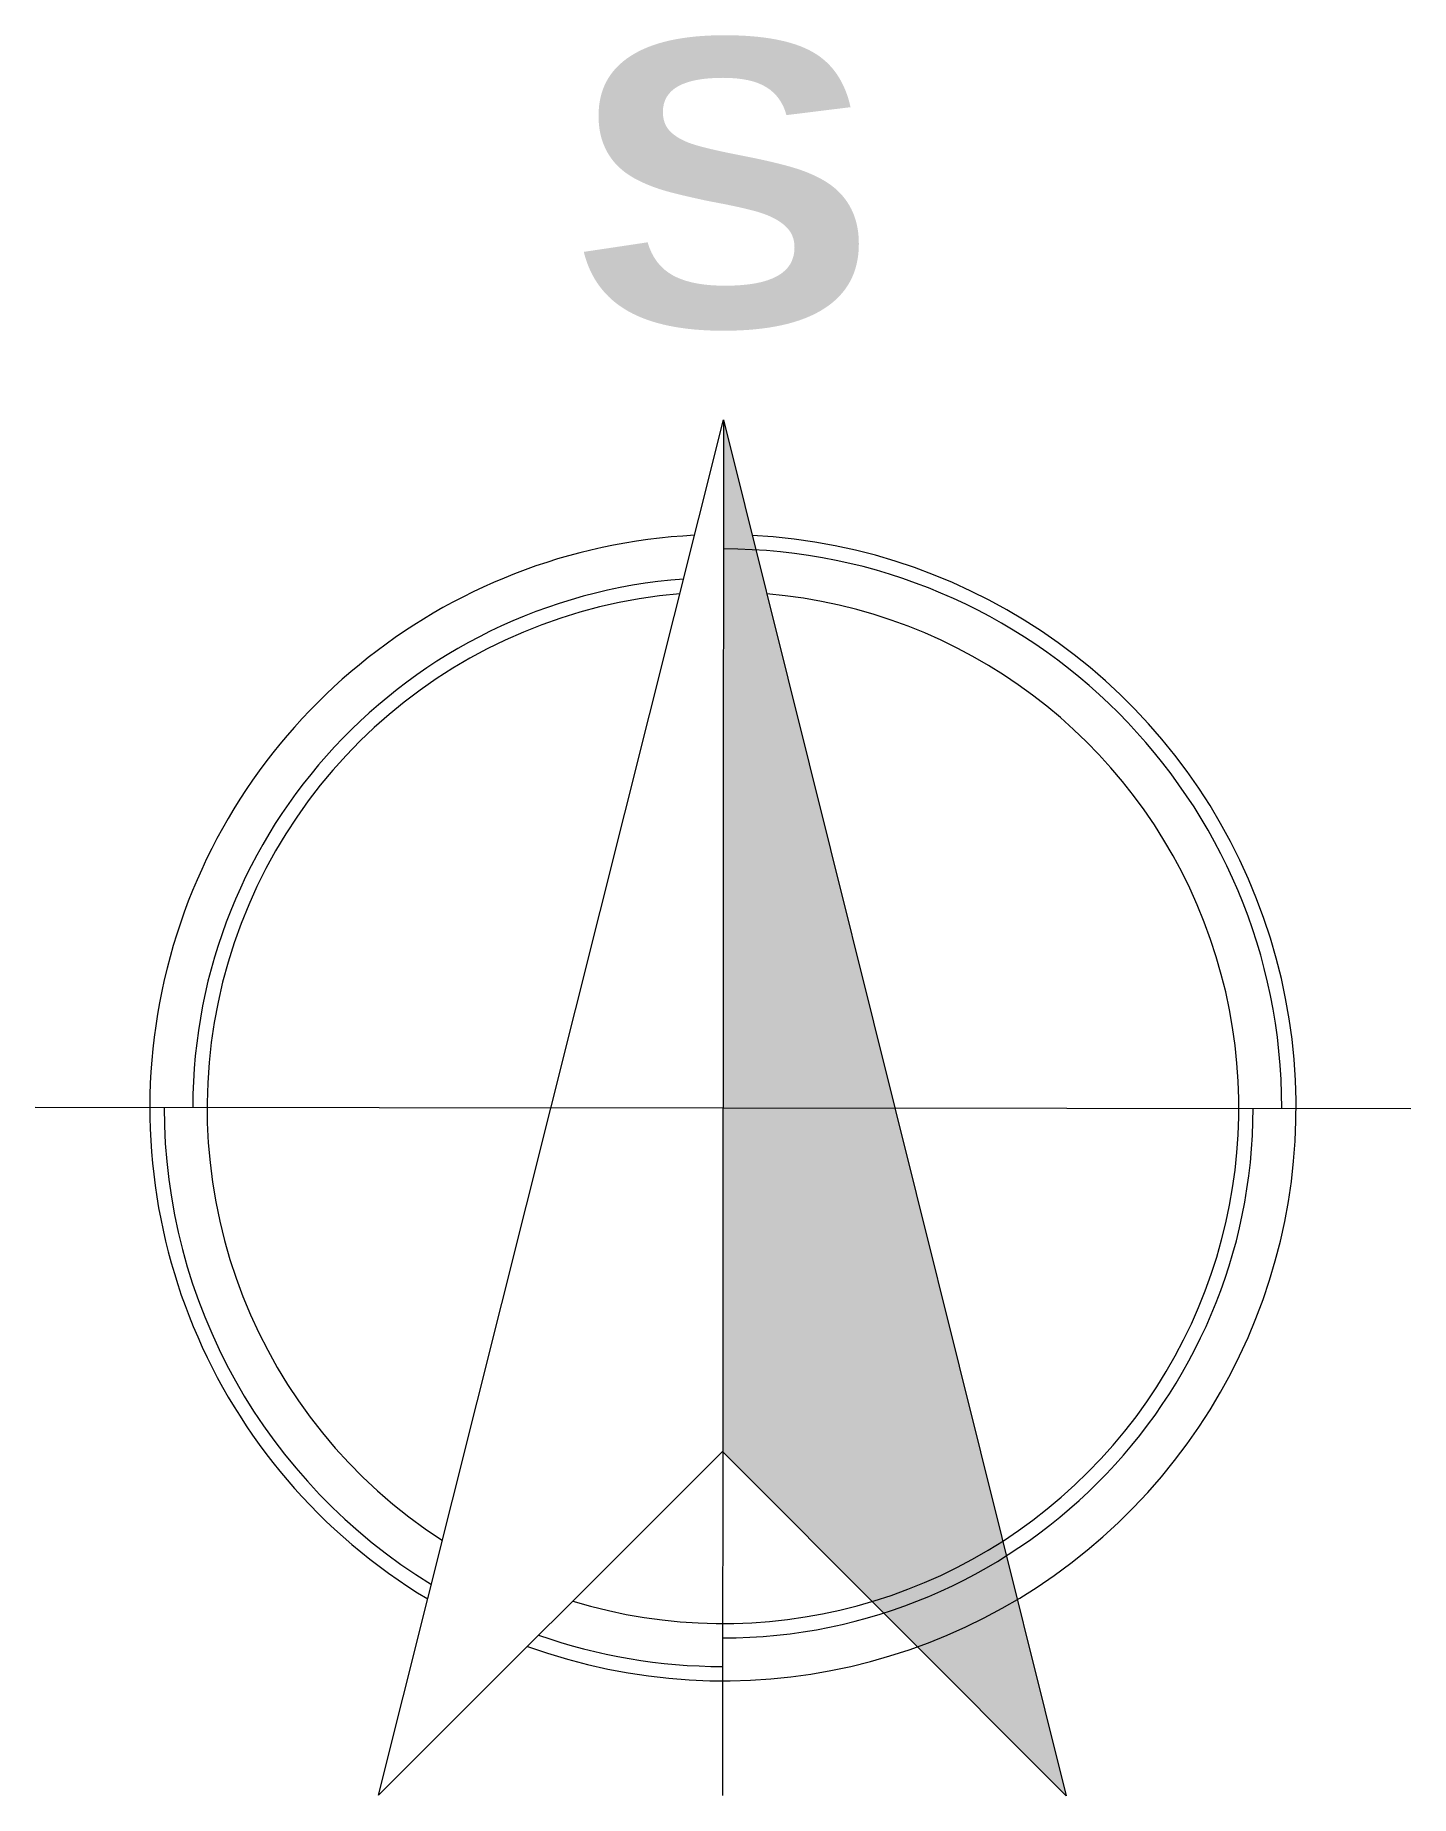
# Model space of a CAD drawing. Header units: metres. Extents: x -8.7 to 9.3, y -8.7 to 14.3.
import ezdxf

# ---------------------------------------------------------------- set-up
doc = ezdxf.new("R2010")
doc.units = ezdxf.units.M
doc.styles.add('DP_ISOCPEUR', font='isocpeur.ttf')

msp = doc.modelspace()

# ---------------------------------------------------------------- linework, layer by layer
at = {"lineweight": 13}
for p, q in [((-4.199, -8.656), (0.308, 9.302)), ((0.308, 9.302), (0.291, -8.66)), ((0.308, 9.302), (4.782, -8.664)), ((-8.682, 0.329), (9.28, 0.313)), ((0.295, -4.17), (-4.199, -8.656)), ((4.782, -8.664), (0.295, -4.17))]:
    msp.add_line(p, q, dxfattribs=at)
for radius, start, end in [(7.484, 92.8319, 238.9911), (7.484, 250.0518, 87.0636), (7.297, 359.9477, 89.9477), (6.923, 94.2506, 179.9477), (6.736, 94.779, 237.044), (6.736, 253.0732, 85.1164), (7.297, 179.9477, 238.5436), (6.923, 269.9477, 359.9477), (7.297, 250.7421, 269.9477)]:
    msp.add_arc((0.299, 0.321), radius, start, end, dxfattribs=at)
msp.add_solid([(0.308, 9.302), (4.782, -8.664), (0.295, -4.17)], dxfattribs=at)

# ---------------------------------------------------------------- texts
at = {"lineweight": 13, "insert": (0.308, 12.369), "char_height": 3.75, "attachment_point": 5, "style": 'DP_ISOCPEUR'}
msp.add_mtext_dynamic_manual_height_columns('\\pxqc;{\\fArial Black|b1|i0|c0|p34;S}', width=3.75, gutter_width=18.75, heights=[0], dxfattribs=at)

doc.saveas('drawing.dxf')
